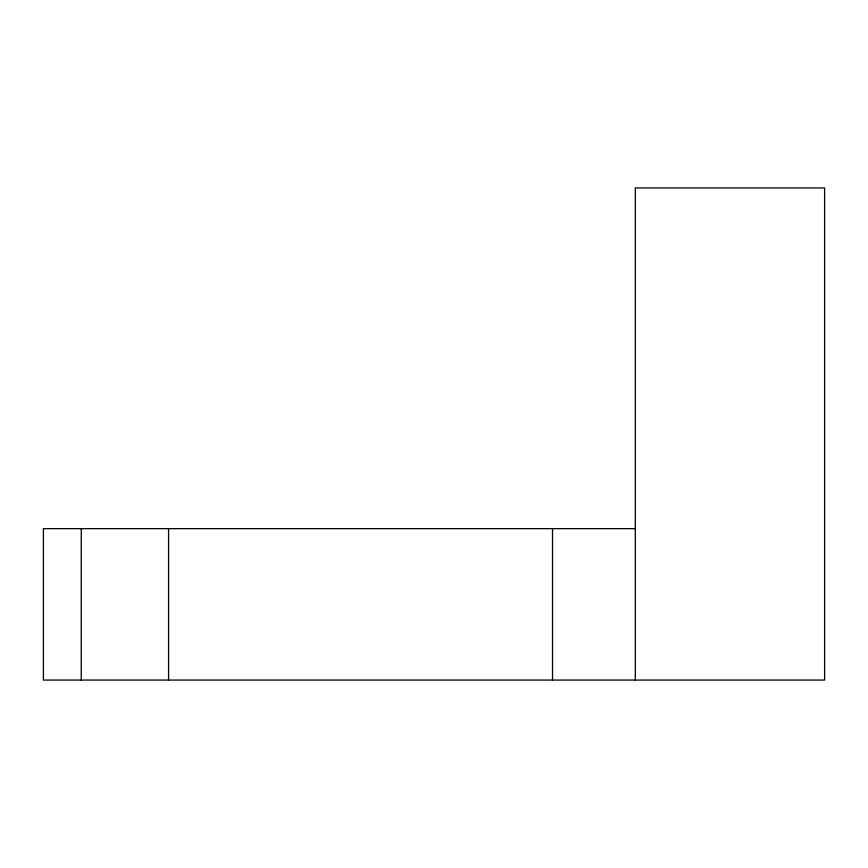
<?xml version="1.0" encoding="UTF-8"?>
<svg xmlns="http://www.w3.org/2000/svg" width="868" height="868" viewBox="0 0 868 868"><rect width="100%" height="100%" fill="white"/><g stroke="black" fill="none" stroke-linecap="round" stroke-linejoin="round"><path stroke-width="1.3" d="M635.322 528.645L43.4 528.645L43.4 680.067L824.6 680.067L824.6 187.933L635.322 187.933L635.322 680.067M552.515 528.645L552.515 680.067M168.576 528.645L168.576 680.067M81.256 528.645L81.256 680.067"/></g></svg>
